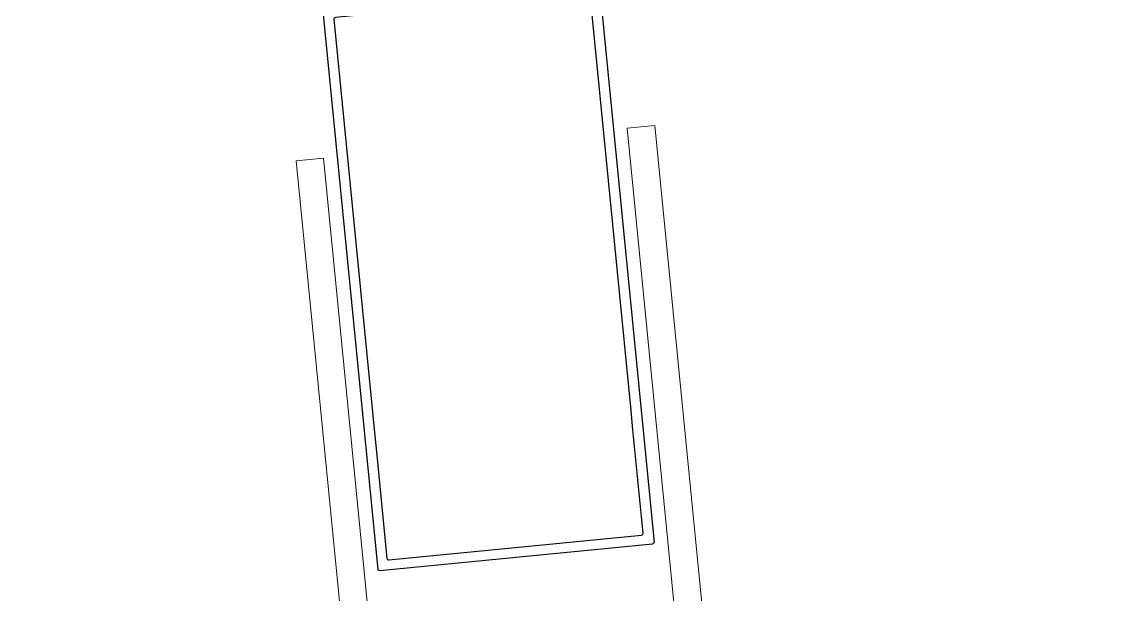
# Model space of a CAD drawing. Header units: millimetres. Extents: x 62878 to 70819, y -67946 to -61850.
# Drawn here: x 65214.53 to 65234.43, y -61894.07 to -61883.76 of the extents above; entities that cross this region are included whole.
import ezdxf

# ---------------------------------------------------------------- set-up
doc = ezdxf.new("R2010")
doc.units = ezdxf.units.MM
doc.layers.add('Dog_dos_yeni', color=63, linetype='Continuous', lineweight=5)
doc.layers.add('DOGRAMA', color=171, linetype='Continuous', lineweight=0)

msp = doc.modelspace()

# ---------------------------------------------------------------- linework, layer by layer
msp.add_lwpolyline([(68896.02066502631, -63031.43519410248), (69030.25944186504, -63071.18378898385), (69185.2789618937, -62547.65255934227), (68892.99857577804, -62461.10726346668, 1.044367817173394), (68063.1984222013, -62298.72991434322, 0.2043746373996395), (63106.96025407397, -62494.78258919505, 0.3539527355379972), (62932.93996584662, -62997.825353625), (63753.18486962488, -65779.59786478638), (64154.95366467919, -67142.15251756221), (65336.72250243354, -66792.62198400985), (65336.69978150922, -66829.11190277508), (65270.53542169294, -66829.0707046726, 0.6267890062731037), (65270.19918370779, -67369.07059999109), (65531.84452784718, -67369.23351688065, 0.9262424964682344), (66130.08755876668, -67369.60602071379), (66391.73290290477, -67369.76893760463, 0.6267427171847498), (66392.06914089088, -66829.76904228561), (66326.14716633759, -66829.72799510749), (66326.16988726193, -66793.2380763422), (67506.155742504, -67144.12829054108), (68467.02457055586, -63899.0863823687), (68625.20366853199, -63946.03714330423), (68896.02440533682, -63031.42256234252)], format="xyb")
at = {"layer": 'Dog_dos_yeni'}
for points in [[(65234.10048180786, -61914.9588988636), (65217.18228659058, -61916.62463311276), (65217.13329440679, -61916.1270391358), (65222.35803116507, -61915.6126212059), (65219.46749232089, -61886.2545765641), (65219.96508629787, -61886.2055843803), (65222.85562514205, -61915.5636290221), (65228.32915888882, -61915.0247150003), (65225.43862004464, -61885.66667035849), (65225.9362140216, -61885.61767817471), (65228.82675286579, -61914.97572281651), (65234.05148962404, -61914.4613048866), (65234.10048180786, -61914.9588988636)], [(65234.10048180792, -61914.95889886378), (65217.18228659061, -61916.62463311295), (65217.13329440678, -61916.12703913597), (65222.35803116507, -61915.61262120608), (65219.46749232089, -61886.25457656426), (65219.9650862979, -61886.20558438046), (65222.85562514205, -61915.56362902226), (65228.32915888884, -61915.02471500049), (65225.43862004466, -61885.66667035868), (65225.93621402165, -61885.61767817488), (65228.82675286578, -61914.97572281667), (65234.05148962411, -61914.46130488678), (65234.10048180792, -61914.95889886378)]]:
    msp.add_lwpolyline(points, close=True, dxfattribs=at)
at = {"layer": 'DOGRAMA', "lineweight": -2, "ltscale": 0.5}
msp.add_lwpolyline([(65224.88901104767, -61882.63593943174), (65225.9217662821, -61893.12522046648, -0.4142135623729288), (65225.89485017453, -61893.1580156361), (65220.97862168198, -61893.64205841205, -0.4142135623729288), (65220.94582651233, -61893.61514230445), (65219.91307127785, -61883.12586126973, -0.4142135623732619)], format="xyb", dxfattribs=at)
msp.add_lwpolyline([(65220.88979786178, -61891.20905402879), (65220.92409239044, -61891.55736981267), (65221.10732315786, -61893.41837128661, 0.4142135623730953), (65221.1401183275, -61893.44528739419), (65225.69807915665, -61892.99651899058, 0.4142135623730951), (65225.72499526425, -61892.96372382094), (65225.54176449684, -61891.10272234702), (65225.50746996819, -61890.75440656312), (65224.76866783645, -61883.25068939029, 0.4142135623730951), (65224.73587266681, -61883.22377328269), (65220.17791183764, -61883.6725416863, 0.4142135623722071), (65220.15099573016, -61883.70533685594)], format="xyb", close=True, dxfattribs=at)
at = {"layer": 'DOGRAMA', "lineweight": -2}
msp.add_lwpolyline([(68355.72808668052, -61957.86010398282, 0.2737364000647933), (68066.90955003549, -62277.7212358757, 0.2092949010110247), (68023.71017518625, -62283.85188166666, 0.1983676314706158), (63201.05260393125, -62451.10786955556)], format="xyb", dxfattribs=at)

doc.saveas('drawing.dxf')
